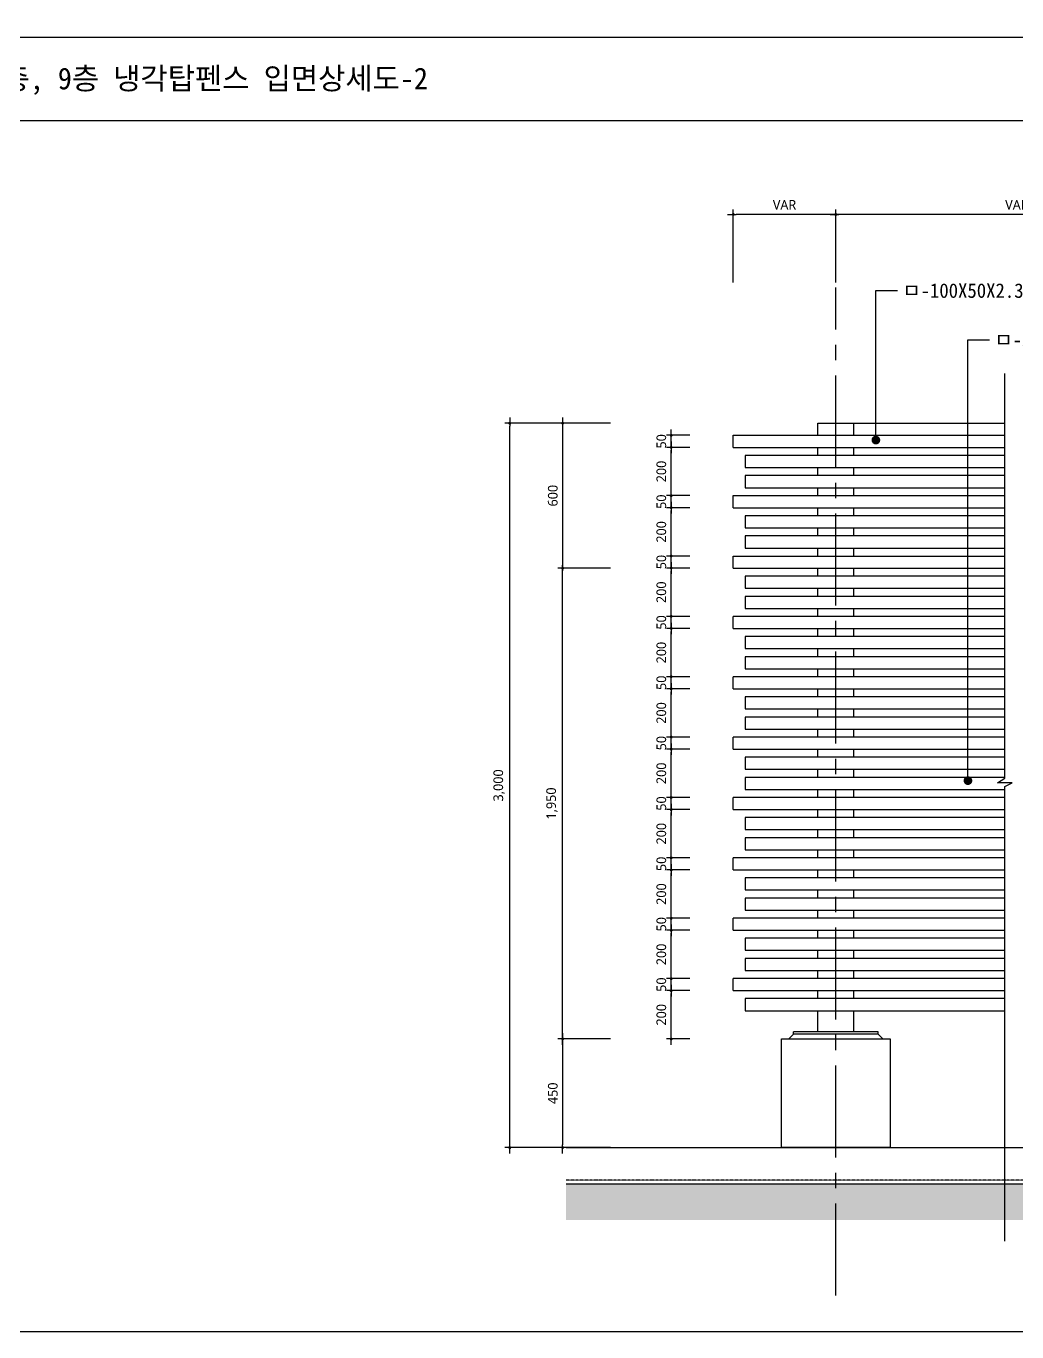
# Model space of a CAD drawing. Header units: inches. Extents: x 361167 to 440483, y 578 to 43803.
# Drawn here: x 425371 to 429475, y 578 to 5986 of the extents above; entities that cross this region are included whole.
import ezdxf
from ezdxf.enums import TextEntityAlignment as Align

# ---------------------------------------------------------------- set-up
doc = ezdxf.new("R2010")
doc.units = ezdxf.units.IN
doc.header["$MEASUREMENT"] = 0
doc.linetypes.add('CENTER2', pattern=[28.575, 19.05, -3.175, 3.175, -3.175])
doc.linetypes.add('HID', pattern=[2, 1.1, -0.9])
doc.layers.get('0').update_dxf_attribs({"linetype": 'CONTINUOUS'})
for name, color, linetype in [('A-CEN', 1, 'CENTER2'), ('A-CON-HATCH', 253, 'CONTINUOUS'), ('AA-MARK', 7, 'CONTINUOUS'), ('CON', 2, 'CONTINUOUS'), ('dim', 7, 'CONTINUOUS'), ('T', 3, 'CONTINUOUS'), ('TEXT', 7, 'CONTINUOUS'), ('루버', 4, 'CONTINUOUS'), ('방수', 5, 'HID'), ('휀스 상세도_100611$0$0-elev', 4, 'CONTINUOUS')]:
    doc.layers.add(name, color=color, linetype=linetype)
doc.layers.add('A-DIMS', color=7, linetype='CONTINUOUS', lineweight=25)
doc.styles.add('HY울릉도L', font='H2GTRE.TTF')
doc.styles.get("Standard").update_dxf_attribs({"font": ''})
doc.styles.add('맑은고딕', font='malgun.ttf')
doc.styles.get('Standard').set_extended_font_data('DotumChe')
doc.dimstyles.new('CDIM', dxfattribs={"dimtxt": 2, "dimasz": 0.6, "dimexe": 1, "dimexo": 1, "dimgap": 1, "dimtad": 1, "dimdec": 0, "dimrnd": 0.5, "dimzin": 0, "dimdsep": 32, "dimlunit": 6, "dimtxsty": 'HY울릉도L', "dimblk1": '_CIDOT', "dimblk2": '_CIDOT', "dimsah": 1, "dimcen": 4.5, "dimclrd": 2, "dimclre": 2, "dimclrt": 7, "dimadec": 0, "dimazin": 0, "dimtfac": 1, "dimtdec": 0, "dimtix": 1, "dimtmove": 2, "dimatfit": 1, "dimldrblk": '_CIDOT', "dimfxl": 1, "dimtolj": 1, "dimtzin": 0, "dimlwd": -1, "dimarcsym": 0})
doc.dimstyles.new('두성금속-6', dxfattribs={"dimscale": 6, "dimtxt": 3, "dimasz": 1.5, "dimexe": 0, "dimexo": 3, "dimgap": 0.9, "dimtad": 1, "dimdec": 0, "dimrnd": 0.25, "dimzin": 0, "dimdsep": 46, "dimlunit": 6, "dimtxsty": 'Standard', "dimblk": 'DOT', "dimcen": 3, "dimdle": 2, "dimclrt": 4, "dimadec": 0, "dimazin": 0, "dimtfac": 1, "dimtdec": 0, "dimtix": 1, "dimtmove": 2, "dimatfit": 0, "dimldrblk": 'DOT', "dimfxl": 1, "dimtolj": 1, "dimtzin": 0, "dimarcsym": 0})

# ---------------------------------------------------------------- blocks, each defined once
blk = doc.blocks.new('_CIDOT')
at = {"color": 0, "linetype": 'ByBlock'}
blk.add_line((2, 0), (-1, 0), dxfattribs=at)
at = {"color": 0, "linetype": 'ByBlock', "const_width": 0.5}
blk.add_lwpolyline([(-0.25, 0, 1), (0.25, 0, 1)], format="xyb", close=True, dxfattribs=at)
blk = doc.blocks.new('*D119')
at = {"layer": 'A-DIMS', "lineweight": -2, "transparency": 16777216}
for p, q in [((427792, 4341.2), (427354.4, 4341.2)), ((427792, 1341.2), (427354.4, 1341.2))]:
    blk.add_line(p, q, dxfattribs=at)
at = {"layer": 'A-DIMS', "transparency": 16777216}
blk.add_line((427374.4, 1353.2), (427374.4, 4329.2), dxfattribs=at)
at = {"layer": 'A-DIMS', "transparency": 16777216, "xscale": 12, "yscale": 12, "zscale": 12}
for p, rotation in [((427374.4, 4341.2), 90), ((427374.4, 1341.2), 270)]:
    blk.add_blockref('_CIDOT', p, dxfattribs=dict(at, rotation=rotation))
at = {"layer": 'A-DIMS', "color": 3, "transparency": 16777216, "insert": (427330.4, 2841.2), "char_height": 40, "attachment_point": 5, "rotation": 90, "style": '맑은고딕'}
blk.add_mtext('\\A1;3,000', dxfattribs=at)
blk = doc.blocks.new('*D120')
at = {"layer": 'A-DIMS', "lineweight": -2, "transparency": 16777216}
for p, q in [((427792, 1791.2), (427573.5, 1791.2)), ((427792, 1341.2), (427573.5, 1341.2))]:
    blk.add_line(p, q, dxfattribs=at)
at = {"layer": 'A-DIMS', "transparency": 16777216}
blk.add_line((427593.5, 1779.2), (427593.5, 1353.2), dxfattribs=at)
at = {"layer": 'A-DIMS', "transparency": 16777216, "xscale": 12, "yscale": 12, "zscale": 12}
for p, rotation in [((427593.5, 1791.2), 90), ((427593.5, 1341.2), 270)]:
    blk.add_blockref('_CIDOT', p, dxfattribs=dict(at, rotation=rotation))
at = {"layer": 'A-DIMS', "color": 3, "transparency": 16777216, "insert": (427552.9, 1566.2), "char_height": 40, "attachment_point": 5, "rotation": 90, "style": '맑은고딕'}
blk.add_mtext('\\A1;450', dxfattribs=at)
blk = doc.blocks.new('*D121')
at = {"layer": 'A-DIMS', "lineweight": -2, "transparency": 16777216}
for p, q in [((427792, 4341.2), (427573.5, 4341.2)), ((427792, 3741.2), (427573.5, 3741.2))]:
    blk.add_line(p, q, dxfattribs=at)
at = {"layer": 'A-DIMS', "transparency": 16777216}
blk.add_line((427593.5, 4329.2), (427593.5, 3753.2), dxfattribs=at)
at = {"layer": 'A-DIMS', "transparency": 16777216, "xscale": 12, "yscale": 12, "zscale": 12}
for p, rotation in [((427593.5, 4341.2), 90), ((427593.5, 3741.2), 270)]:
    blk.add_blockref('_CIDOT', p, dxfattribs=dict(at, rotation=rotation))
at = {"layer": 'A-DIMS', "color": 3, "transparency": 16777216, "insert": (427552.9, 4041.2), "char_height": 40, "attachment_point": 5, "rotation": 90, "style": '맑은고딕'}
blk.add_mtext('\\A1;600', dxfattribs=at)
blk = doc.blocks.new('*D122')
at = {"layer": 'A-DIMS', "lineweight": -2, "transparency": 16777216}
for p, q in [((427792, 3741.2), (427573.5, 3741.2)), ((427792, 1791.2), (427573.5, 1791.2))]:
    blk.add_line(p, q, dxfattribs=at)
at = {"layer": 'A-DIMS', "transparency": 16777216}
blk.add_line((427593.5, 1803.2), (427593.5, 3729.2), dxfattribs=at)
at = {"layer": 'A-DIMS', "transparency": 16777216, "xscale": 12, "yscale": 12, "zscale": 12}
for p, rotation in [((427593.5, 3741.2), 90), ((427593.5, 1791.2), 270)]:
    blk.add_blockref('_CIDOT', p, dxfattribs=dict(at, rotation=rotation))
at = {"layer": 'A-DIMS', "color": 3, "transparency": 16777216, "insert": (427549.4, 2766.2), "char_height": 40, "attachment_point": 5, "rotation": 90, "style": '맑은고딕'}
blk.add_mtext('\\A1;1,950', dxfattribs=at)
blk = doc.blocks.new('*D123')
at = {"layer": 'A-DIMS', "lineweight": -2, "transparency": 16777216}
for p, q in [((428120.2, 1991.2), (428023.1, 1991.2)), ((428120.2, 1791.2), (428023.1, 1791.2))]:
    blk.add_line(p, q, dxfattribs=at)
at = {"layer": 'A-DIMS', "transparency": 16777216}
blk.add_line((428043.1, 1803.2), (428043.1, 1979.2), dxfattribs=at)
at = {"layer": 'A-DIMS', "transparency": 16777216, "xscale": 12, "yscale": 12, "zscale": 12}
for p, rotation in [((428043.1, 1991.2), 90), ((428043.1, 1791.2), 270)]:
    blk.add_blockref('_CIDOT', p, dxfattribs=dict(at, rotation=rotation))
at = {"layer": 'A-DIMS', "color": 3, "transparency": 16777216, "insert": (428002.4, 1891.2), "char_height": 40, "attachment_point": 5, "rotation": 90, "style": '맑은고딕'}
blk.add_mtext('\\A1;200', dxfattribs=at)
blk = doc.blocks.new('*D124')
at = {"layer": 'A-DIMS', "transparency": 16777216}
for p, q in [((428043.1, 2053.2), (428043.1, 2065.2)), ((428043.1, 1991.2), (428043.1, 2041.2)), ((428043.1, 1979.2), (428043.1, 1967.2))]:
    blk.add_line(p, q, dxfattribs=at)
at = {"layer": 'A-DIMS', "lineweight": -2, "transparency": 16777216}
for p, q in [((428120.2, 2041.2), (428023.1, 2041.2)), ((428120.2, 1991.2), (428023.1, 1991.2))]:
    blk.add_line(p, q, dxfattribs=at)
at = {"layer": 'A-DIMS', "transparency": 16777216, "xscale": 12, "yscale": 12, "zscale": 12}
for p, rotation in [((428043.1, 2041.2), 270), ((428043.1, 1991.2), 90)]:
    blk.add_blockref('_CIDOT', p, dxfattribs=dict(at, rotation=rotation))
at = {"layer": 'A-DIMS', "color": 3, "transparency": 16777216, "insert": (428002.4, 2016.2), "char_height": 40, "attachment_point": 5, "rotation": 90, "style": '맑은고딕'}
blk.add_mtext('\\A1;50', dxfattribs=at)
blk = doc.blocks.new('*D125')
at = {"layer": 'A-DIMS', "lineweight": -2, "transparency": 16777216}
for p, q in [((428120.2, 2241.2), (428023.1, 2241.2)), ((428120.2, 2041.2), (428023.1, 2041.2))]:
    blk.add_line(p, q, dxfattribs=at)
at = {"layer": 'A-DIMS', "transparency": 16777216}
blk.add_line((428043.1, 2053.2), (428043.1, 2229.2), dxfattribs=at)
at = {"layer": 'A-DIMS', "transparency": 16777216, "xscale": 12, "yscale": 12, "zscale": 12}
for p, rotation in [((428043.1, 2241.2), 90), ((428043.1, 2041.2), 270)]:
    blk.add_blockref('_CIDOT', p, dxfattribs=dict(at, rotation=rotation))
at = {"layer": 'A-DIMS', "color": 3, "transparency": 16777216, "insert": (428002.4, 2141.2), "char_height": 40, "attachment_point": 5, "rotation": 90, "style": '맑은고딕'}
blk.add_mtext('\\A1;200', dxfattribs=at)
blk = doc.blocks.new('*D126')
at = {"layer": 'A-DIMS', "lineweight": -2, "transparency": 16777216}
for p, q in [((428120.2, 2291.2), (428023.1, 2291.2)), ((428120.2, 2241.2), (428023.1, 2241.2))]:
    blk.add_line(p, q, dxfattribs=at)
at = {"layer": 'A-DIMS', "transparency": 16777216}
for p, q in [((428043.1, 2303.2), (428043.1, 2315.2)), ((428043.1, 2241.2), (428043.1, 2291.2)), ((428043.1, 2229.2), (428043.1, 2217.2))]:
    blk.add_line(p, q, dxfattribs=at)
at = {"layer": 'A-DIMS', "transparency": 16777216, "xscale": 12, "yscale": 12, "zscale": 12}
for p, rotation in [((428043.1, 2291.2), 270), ((428043.1, 2241.2), 90)]:
    blk.add_blockref('_CIDOT', p, dxfattribs=dict(at, rotation=rotation))
at = {"layer": 'A-DIMS', "color": 3, "transparency": 16777216, "insert": (428002.4, 2266.2), "char_height": 40, "attachment_point": 5, "rotation": 90, "style": '맑은고딕'}
blk.add_mtext('\\A1;50', dxfattribs=at)
blk = doc.blocks.new('*D127')
at = {"layer": 'A-DIMS', "lineweight": -2, "transparency": 16777216}
for p, q in [((428120.2, 2491.2), (428023.1, 2491.2)), ((428120.2, 2291.2), (428023.1, 2291.2))]:
    blk.add_line(p, q, dxfattribs=at)
at = {"layer": 'A-DIMS', "transparency": 16777216}
blk.add_line((428043.1, 2303.2), (428043.1, 2479.2), dxfattribs=at)
at = {"layer": 'A-DIMS', "transparency": 16777216, "xscale": 12, "yscale": 12, "zscale": 12}
for p, rotation in [((428043.1, 2491.2), 90), ((428043.1, 2291.2), 270)]:
    blk.add_blockref('_CIDOT', p, dxfattribs=dict(at, rotation=rotation))
at = {"layer": 'A-DIMS', "color": 3, "transparency": 16777216, "insert": (428002.4, 2391.2), "char_height": 40, "attachment_point": 5, "rotation": 90, "style": '맑은고딕'}
blk.add_mtext('\\A1;200', dxfattribs=at)
blk = doc.blocks.new('*D128')
at = {"layer": 'A-DIMS', "transparency": 16777216}
for p, q in [((428043.1, 2553.2), (428043.1, 2565.2)), ((428043.1, 2491.2), (428043.1, 2541.2)), ((428043.1, 2479.2), (428043.1, 2467.2))]:
    blk.add_line(p, q, dxfattribs=at)
at = {"layer": 'A-DIMS', "lineweight": -2, "transparency": 16777216}
for p, q in [((428120.2, 2541.2), (428023.1, 2541.2)), ((428120.2, 2491.2), (428023.1, 2491.2))]:
    blk.add_line(p, q, dxfattribs=at)
at = {"layer": 'A-DIMS', "transparency": 16777216, "xscale": 12, "yscale": 12, "zscale": 12}
for p, rotation in [((428043.1, 2541.2), 270), ((428043.1, 2491.2), 90)]:
    blk.add_blockref('_CIDOT', p, dxfattribs=dict(at, rotation=rotation))
at = {"layer": 'A-DIMS', "color": 3, "transparency": 16777216, "insert": (428002.4, 2516.2), "char_height": 40, "attachment_point": 5, "rotation": 90, "style": '맑은고딕'}
blk.add_mtext('\\A1;50', dxfattribs=at)
blk = doc.blocks.new('*D129')
at = {"layer": 'A-DIMS', "lineweight": -2, "transparency": 16777216}
for p, q in [((428120.2, 2741.2), (428023.1, 2741.2)), ((428120.2, 2541.2), (428023.1, 2541.2))]:
    blk.add_line(p, q, dxfattribs=at)
at = {"layer": 'A-DIMS', "transparency": 16777216}
blk.add_line((428043.1, 2553.2), (428043.1, 2729.2), dxfattribs=at)
at = {"layer": 'A-DIMS', "transparency": 16777216, "xscale": 12, "yscale": 12, "zscale": 12}
for p, rotation in [((428043.1, 2741.2), 90), ((428043.1, 2541.2), 270)]:
    blk.add_blockref('_CIDOT', p, dxfattribs=dict(at, rotation=rotation))
at = {"layer": 'A-DIMS', "color": 3, "transparency": 16777216, "insert": (428002.4, 2641.2), "char_height": 40, "attachment_point": 5, "rotation": 90, "style": '맑은고딕'}
blk.add_mtext('\\A1;200', dxfattribs=at)
blk = doc.blocks.new('*D130')
at = {"layer": 'A-DIMS', "transparency": 16777216}
for p, q in [((428043.1, 2803.2), (428043.1, 2815.2)), ((428043.1, 2741.2), (428043.1, 2791.2)), ((428043.1, 2729.2), (428043.1, 2717.2))]:
    blk.add_line(p, q, dxfattribs=at)
at = {"layer": 'A-DIMS', "lineweight": -2, "transparency": 16777216}
for p, q in [((428120.2, 2791.2), (428023.1, 2791.2)), ((428120.2, 2741.2), (428023.1, 2741.2))]:
    blk.add_line(p, q, dxfattribs=at)
at = {"layer": 'A-DIMS', "transparency": 16777216, "xscale": 12, "yscale": 12, "zscale": 12}
for p, rotation in [((428043.1, 2791.2), 270), ((428043.1, 2741.2), 90)]:
    blk.add_blockref('_CIDOT', p, dxfattribs=dict(at, rotation=rotation))
at = {"layer": 'A-DIMS', "color": 3, "transparency": 16777216, "insert": (428002.4, 2766.2), "char_height": 40, "attachment_point": 5, "rotation": 90, "style": '맑은고딕'}
blk.add_mtext('\\A1;50', dxfattribs=at)
blk = doc.blocks.new('*D131')
at = {"layer": 'A-DIMS', "lineweight": -2, "transparency": 16777216}
for p, q in [((428120.2, 2991.2), (428023.1, 2991.2)), ((428120.2, 2791.2), (428023.1, 2791.2))]:
    blk.add_line(p, q, dxfattribs=at)
at = {"layer": 'A-DIMS', "transparency": 16777216}
blk.add_line((428043.1, 2803.2), (428043.1, 2979.2), dxfattribs=at)
at = {"layer": 'A-DIMS', "transparency": 16777216, "xscale": 12, "yscale": 12, "zscale": 12}
for p, rotation in [((428043.1, 2991.2), 90), ((428043.1, 2791.2), 270)]:
    blk.add_blockref('_CIDOT', p, dxfattribs=dict(at, rotation=rotation))
at = {"layer": 'A-DIMS', "color": 3, "transparency": 16777216, "insert": (428002.4, 2891.2), "char_height": 40, "attachment_point": 5, "rotation": 90, "style": '맑은고딕'}
blk.add_mtext('\\A1;200', dxfattribs=at)
blk = doc.blocks.new('*D132')
at = {"layer": 'A-DIMS', "lineweight": -2, "transparency": 16777216}
for p, q in [((428120.2, 3041.2), (428023.1, 3041.2)), ((428120.2, 2991.2), (428023.1, 2991.2))]:
    blk.add_line(p, q, dxfattribs=at)
at = {"layer": 'A-DIMS', "transparency": 16777216}
for p, q in [((428043.1, 3053.2), (428043.1, 3065.2)), ((428043.1, 2991.2), (428043.1, 3041.2)), ((428043.1, 2979.2), (428043.1, 2967.2))]:
    blk.add_line(p, q, dxfattribs=at)
at = {"layer": 'A-DIMS', "transparency": 16777216, "xscale": 12, "yscale": 12, "zscale": 12}
for p, rotation in [((428043.1, 3041.2), 270), ((428043.1, 2991.2), 90)]:
    blk.add_blockref('_CIDOT', p, dxfattribs=dict(at, rotation=rotation))
at = {"layer": 'A-DIMS', "color": 3, "transparency": 16777216, "insert": (428002.4, 3016.2), "char_height": 40, "attachment_point": 5, "rotation": 90, "style": '맑은고딕'}
blk.add_mtext('\\A1;50', dxfattribs=at)
blk = doc.blocks.new('*D133')
at = {"layer": 'A-DIMS', "lineweight": -2, "transparency": 16777216}
for p, q in [((428120.2, 3241.2), (428023.1, 3241.2)), ((428120.2, 3041.2), (428023.1, 3041.2))]:
    blk.add_line(p, q, dxfattribs=at)
at = {"layer": 'A-DIMS', "transparency": 16777216}
blk.add_line((428043.1, 3053.2), (428043.1, 3229.2), dxfattribs=at)
at = {"layer": 'A-DIMS', "transparency": 16777216, "xscale": 12, "yscale": 12, "zscale": 12}
for p, rotation in [((428043.1, 3241.2), 90), ((428043.1, 3041.2), 270)]:
    blk.add_blockref('_CIDOT', p, dxfattribs=dict(at, rotation=rotation))
at = {"layer": 'A-DIMS', "color": 3, "transparency": 16777216, "insert": (428002.4, 3141.2), "char_height": 40, "attachment_point": 5, "rotation": 90, "style": '맑은고딕'}
blk.add_mtext('\\A1;200', dxfattribs=at)
blk = doc.blocks.new('*D134')
at = {"layer": 'A-DIMS', "transparency": 16777216}
for p, q in [((428043.1, 3303.2), (428043.1, 3315.2)), ((428043.1, 3241.2), (428043.1, 3291.2)), ((428043.1, 3229.2), (428043.1, 3217.2))]:
    blk.add_line(p, q, dxfattribs=at)
at = {"layer": 'A-DIMS', "lineweight": -2, "transparency": 16777216}
for p, q in [((428120.2, 3291.2), (428023.1, 3291.2)), ((428120.2, 3241.2), (428023.1, 3241.2))]:
    blk.add_line(p, q, dxfattribs=at)
at = {"layer": 'A-DIMS', "transparency": 16777216, "xscale": 12, "yscale": 12, "zscale": 12}
for p, rotation in [((428043.1, 3291.2), 270), ((428043.1, 3241.2), 90)]:
    blk.add_blockref('_CIDOT', p, dxfattribs=dict(at, rotation=rotation))
at = {"layer": 'A-DIMS', "color": 3, "transparency": 16777216, "insert": (428002.4, 3266.2), "char_height": 40, "attachment_point": 5, "rotation": 90, "style": '맑은고딕'}
blk.add_mtext('\\A1;50', dxfattribs=at)
blk = doc.blocks.new('*D135')
at = {"layer": 'A-DIMS', "lineweight": -2, "transparency": 16777216}
for p, q in [((428120.2, 3491.2), (428023.1, 3491.2)), ((428120.2, 3291.2), (428023.1, 3291.2))]:
    blk.add_line(p, q, dxfattribs=at)
at = {"layer": 'A-DIMS', "transparency": 16777216}
blk.add_line((428043.1, 3303.2), (428043.1, 3479.2), dxfattribs=at)
at = {"layer": 'A-DIMS', "transparency": 16777216, "xscale": 12, "yscale": 12, "zscale": 12}
for p, rotation in [((428043.1, 3491.2), 90), ((428043.1, 3291.2), 270)]:
    blk.add_blockref('_CIDOT', p, dxfattribs=dict(at, rotation=rotation))
at = {"layer": 'A-DIMS', "color": 3, "transparency": 16777216, "insert": (428002.4, 3391.2), "char_height": 40, "attachment_point": 5, "rotation": 90, "style": '맑은고딕'}
blk.add_mtext('\\A1;200', dxfattribs=at)
blk = doc.blocks.new('*D136')
at = {"layer": 'A-DIMS', "lineweight": -2, "transparency": 16777216}
for p, q in [((428120.2, 3541.2), (428023.1, 3541.2)), ((428120.2, 3491.2), (428023.1, 3491.2))]:
    blk.add_line(p, q, dxfattribs=at)
at = {"layer": 'A-DIMS', "transparency": 16777216}
for p, q in [((428043.1, 3553.2), (428043.1, 3565.2)), ((428043.1, 3491.2), (428043.1, 3541.2)), ((428043.1, 3479.2), (428043.1, 3467.2))]:
    blk.add_line(p, q, dxfattribs=at)
at = {"layer": 'A-DIMS', "transparency": 16777216, "xscale": 12, "yscale": 12, "zscale": 12}
for p, rotation in [((428043.1, 3541.2), 270), ((428043.1, 3491.2), 90)]:
    blk.add_blockref('_CIDOT', p, dxfattribs=dict(at, rotation=rotation))
at = {"layer": 'A-DIMS', "color": 3, "transparency": 16777216, "insert": (428002.4, 3516.2), "char_height": 40, "attachment_point": 5, "rotation": 90, "style": '맑은고딕'}
blk.add_mtext('\\A1;50', dxfattribs=at)
blk = doc.blocks.new('*D137')
at = {"layer": 'A-DIMS', "lineweight": -2, "transparency": 16777216}
for p, q in [((428120.2, 3741.2), (428023.1, 3741.2)), ((428120.2, 3541.2), (428023.1, 3541.2))]:
    blk.add_line(p, q, dxfattribs=at)
at = {"layer": 'A-DIMS', "transparency": 16777216}
blk.add_line((428043.1, 3553.2), (428043.1, 3729.2), dxfattribs=at)
at = {"layer": 'A-DIMS', "transparency": 16777216, "xscale": 12, "yscale": 12, "zscale": 12}
for p, rotation in [((428043.1, 3741.2), 90), ((428043.1, 3541.2), 270)]:
    blk.add_blockref('_CIDOT', p, dxfattribs=dict(at, rotation=rotation))
at = {"layer": 'A-DIMS', "color": 3, "transparency": 16777216, "insert": (428002.4, 3641.2), "char_height": 40, "attachment_point": 5, "rotation": 90, "style": '맑은고딕'}
blk.add_mtext('\\A1;200', dxfattribs=at)
blk = doc.blocks.new('*D138')
at = {"layer": 'A-DIMS', "lineweight": -2, "transparency": 16777216}
for p, q in [((428120.2, 3791.2), (428023.1, 3791.2)), ((428120.2, 3741.2), (428023.1, 3741.2))]:
    blk.add_line(p, q, dxfattribs=at)
at = {"layer": 'A-DIMS', "transparency": 16777216}
for p, q in [((428043.1, 3803.2), (428043.1, 3815.2)), ((428043.1, 3741.2), (428043.1, 3791.2)), ((428043.1, 3729.2), (428043.1, 3717.2))]:
    blk.add_line(p, q, dxfattribs=at)
at = {"layer": 'A-DIMS', "transparency": 16777216, "xscale": 12, "yscale": 12, "zscale": 12}
for p, rotation in [((428043.1, 3791.2), 270), ((428043.1, 3741.2), 90)]:
    blk.add_blockref('_CIDOT', p, dxfattribs=dict(at, rotation=rotation))
at = {"layer": 'A-DIMS', "color": 3, "transparency": 16777216, "insert": (428002.4, 3766.2), "char_height": 40, "attachment_point": 5, "rotation": 90, "style": '맑은고딕'}
blk.add_mtext('\\A1;50', dxfattribs=at)
blk = doc.blocks.new('*D139')
at = {"layer": 'A-DIMS', "lineweight": -2, "transparency": 16777216}
for p, q in [((428120.2, 3991.2), (428023.1, 3991.2)), ((428120.2, 3791.2), (428023.1, 3791.2))]:
    blk.add_line(p, q, dxfattribs=at)
at = {"layer": 'A-DIMS', "transparency": 16777216}
blk.add_line((428043.1, 3803.2), (428043.1, 3979.2), dxfattribs=at)
at = {"layer": 'A-DIMS', "transparency": 16777216, "xscale": 12, "yscale": 12, "zscale": 12}
for p, rotation in [((428043.1, 3991.2), 90), ((428043.1, 3791.2), 270)]:
    blk.add_blockref('_CIDOT', p, dxfattribs=dict(at, rotation=rotation))
at = {"layer": 'A-DIMS', "color": 3, "transparency": 16777216, "insert": (428002.4, 3891.2), "char_height": 40, "attachment_point": 5, "rotation": 90, "style": '맑은고딕'}
blk.add_mtext('\\A1;200', dxfattribs=at)
blk = doc.blocks.new('*D140')
at = {"layer": 'A-DIMS', "transparency": 16777216}
for p, q in [((428043.1, 4053.2), (428043.1, 4065.2)), ((428043.1, 3991.2), (428043.1, 4041.2)), ((428043.1, 3979.2), (428043.1, 3967.2))]:
    blk.add_line(p, q, dxfattribs=at)
at = {"layer": 'A-DIMS', "lineweight": -2, "transparency": 16777216}
for p, q in [((428120.2, 4041.2), (428023.1, 4041.2)), ((428120.2, 3991.2), (428023.1, 3991.2))]:
    blk.add_line(p, q, dxfattribs=at)
at = {"layer": 'A-DIMS', "transparency": 16777216, "xscale": 12, "yscale": 12, "zscale": 12}
for p, rotation in [((428043.1, 4041.2), 270), ((428043.1, 3991.2), 90)]:
    blk.add_blockref('_CIDOT', p, dxfattribs=dict(at, rotation=rotation))
at = {"layer": 'A-DIMS', "color": 3, "transparency": 16777216, "insert": (428002.4, 4016.2), "char_height": 40, "attachment_point": 5, "rotation": 90, "style": '맑은고딕'}
blk.add_mtext('\\A1;50', dxfattribs=at)
blk = doc.blocks.new('*D141')
at = {"layer": 'A-DIMS', "lineweight": -2, "transparency": 16777216}
for p, q in [((428120.2, 4241.2), (428023.1, 4241.2)), ((428120.2, 4041.2), (428023.1, 4041.2))]:
    blk.add_line(p, q, dxfattribs=at)
at = {"layer": 'A-DIMS', "transparency": 16777216}
blk.add_line((428043.1, 4053.2), (428043.1, 4229.2), dxfattribs=at)
at = {"layer": 'A-DIMS', "transparency": 16777216, "xscale": 12, "yscale": 12, "zscale": 12}
for p, rotation in [((428043.1, 4241.2), 90), ((428043.1, 4041.2), 270)]:
    blk.add_blockref('_CIDOT', p, dxfattribs=dict(at, rotation=rotation))
at = {"layer": 'A-DIMS', "color": 3, "transparency": 16777216, "insert": (428002.4, 4141.2), "char_height": 40, "attachment_point": 5, "rotation": 90, "style": '맑은고딕'}
blk.add_mtext('\\A1;200', dxfattribs=at)
blk = doc.blocks.new('*D142')
at = {"layer": 'A-DIMS', "lineweight": -2, "transparency": 16777216}
for p, q in [((428120.2, 4291.2), (428023.1, 4291.2)), ((428120.2, 4241.2), (428023.1, 4241.2))]:
    blk.add_line(p, q, dxfattribs=at)
at = {"layer": 'A-DIMS', "transparency": 16777216}
for p, q in [((428043.1, 4303.2), (428043.1, 4315.2)), ((428043.1, 4241.2), (428043.1, 4291.2)), ((428043.1, 4229.2), (428043.1, 4217.2))]:
    blk.add_line(p, q, dxfattribs=at)
at = {"layer": 'A-DIMS', "transparency": 16777216, "xscale": 12, "yscale": 12, "zscale": 12}
for p, rotation in [((428043.1, 4291.2), 270), ((428043.1, 4241.2), 90)]:
    blk.add_blockref('_CIDOT', p, dxfattribs=dict(at, rotation=rotation))
at = {"layer": 'A-DIMS', "color": 3, "transparency": 16777216, "insert": (428002.4, 4266.2), "char_height": 40, "attachment_point": 5, "rotation": 90, "style": '맑은고딕'}
blk.add_mtext('\\A1;50', dxfattribs=at)
blk = doc.blocks.new('*D143')
at = {"layer": 'A-DIMS', "lineweight": -2, "transparency": 16777216}
for p, q in [((428725.2, 4923.4, 0), (428725.2, 5225.7, 0)), ((430225.2, 4923.4, 0), (430225.2, 5225.7, 0))]:
    blk.add_line(p, q, dxfattribs=at)
at = {"layer": 'A-DIMS', "transparency": 16777216}
blk.add_line((430213.2, 5205.7, 0), (428737.2, 5205.7, 0), dxfattribs=at)
at = {"layer": 'A-DIMS', "transparency": 16777216, "xscale": 12, "yscale": 12, "zscale": 12, "rotation": 180}
blk.add_blockref('_CIDOT', (428725.2, 5205.7, 0), dxfattribs=at)
at = {"layer": 'A-DIMS', "transparency": 16777216, "xscale": 12, "yscale": 12, "zscale": 12}
blk.add_blockref('_CIDOT', (430225.2, 5205.7, 0), dxfattribs=at)
at = {"layer": 'A-DIMS', "color": 3, "transparency": 16777216, "insert": (429475.2, 5245.7, 0), "char_height": 40, "attachment_point": 5, "style": '맑은고딕'}
blk.add_mtext('\\A1;VAR', dxfattribs=at)
blk = doc.blocks.new('*D144')
at = {"layer": 'A-DIMS', "lineweight": -2, "transparency": 16777216}
for p, q in [((428300.2, 4923.4, 0), (428300.2, 5225.7, 0)), ((428725.2, 4923.4, 0), (428725.2, 5225.7, 0))]:
    blk.add_line(p, q, dxfattribs=at)
at = {"layer": 'A-DIMS', "transparency": 16777216}
blk.add_line((428713.2, 5205.7, 0), (428312.2, 5205.7, 0), dxfattribs=at)
at = {"layer": 'A-DIMS', "transparency": 16777216, "xscale": 12, "yscale": 12, "zscale": 12, "rotation": 180}
blk.add_blockref('_CIDOT', (428300.2, 5205.7, 0), dxfattribs=at)
at = {"layer": 'A-DIMS', "transparency": 16777216, "xscale": 12, "yscale": 12, "zscale": 12}
blk.add_blockref('_CIDOT', (428725.2, 5205.7, 0), dxfattribs=at)
at = {"layer": 'A-DIMS', "color": 3, "transparency": 16777216, "insert": (428512.7, 5245.7, 0), "char_height": 40, "attachment_point": 5, "style": '맑은고딕'}
blk.add_mtext('\\A1;VAR', dxfattribs=at)
blk = doc.blocks.new('_Dot')
at = {"color": 0, "linetype": 'ByBlock', "lineweight": -2}
blk.add_line((-0.5, 0), (-1, 0), dxfattribs=at)
at = {"color": 0, "linetype": 'ByBlock', "lineweight": -2, "const_width": 0.5}
blk.add_lwpolyline([(-0.25, 0, 1), (0.25, 0, 1)], format="xyb", close=True, dxfattribs=at)

msp = doc.modelspace()

# ---------------------------------------------------------------- hatches: boundary and pattern name
at = {"layer": 'A-CON-HATCH'}
h = msp.add_hatch(color=253, dxfattribs=at)
h.dxf.hatch_style = 1
h.paths.add_polyline_path([(432842.6, 1041.2), (432842.6, 1191.2), (427607.7, 1191.2), (427607.7, 1041.2)])

# ---------------------------------------------------------------- linework, layer by layer
at = {"color": 7}
for p, q in [((424582.9, 5940), (435270.4, 5940)), ((424582.9, 5595.6), (435270.4, 5595.6))]:
    msp.add_line(p, q, dxfattribs=at)
msp.add_line((427607.7, 1341.2, 0), (430225.2, 1341.2, 0))
msp.add_lwpolyline([(438957.9, 578), (424582.9, 578), (424582.9, 11302), (438957.9, 11302)], close=True, dxfattribs=at)
at = {"elevation": 0}
msp.add_lwpolyline([(428500.2, 1791.2), (428950.2, 1791.2), (428950.2, 1341.2), (428500.2, 1341.2)], close=True, dxfattribs=at)
at = {"layer": 'A-CEN', "ltscale": 20}
msp.add_line((428725.2, 729.2), (428725.2, 4903.4), dxfattribs=at)
at = {"layer": 'AA-MARK', "elevation": 0}
msp.add_lwpolyline([(429425.2, 953.7), (429425.2, 2836.7), (429455.2, 2851.7), (429395.2, 2851.7), (429425.2, 2871.2), (429425.2, 4547.1)], dxfattribs=at)
at = {"layer": 'CON'}
msp.add_line((427607.7, 1191.2, 0), (430225.2, 1191.2, 0), dxfattribs=at)
at = {"layer": '루버'}
for p, q in [((428650.2, 4291.2, 0), (428650.2, 4341.2, 0)), ((428650.2, 4341.2, 0), (429425.2, 4341.2, 0)), ((428800.2, 4291.2, 0), (428800.2, 4341.2, 0)), ((428650.2, 4208.2, 0), (428650.2, 4241.2, 0)), ((428800.2, 4208.2, 0), (428800.2, 4241.2, 0)), ((428650.2, 4124.2, 0), (428650.2, 4158.2, 0)), ((428800.2, 4124.2, 0), (428800.2, 4158.2, 0)), ((428650.2, 4041.2, 0), (428650.2, 4074.2, 0)), ((428800.2, 4041.2, 0), (428800.2, 4074.2, 0)), ((428650.2, 3958.2, 0), (428650.2, 3991.2, 0)), ((428800.2, 3958.2, 0), (428800.2, 3991.2, 0)), ((428650.2, 3874.2, 0), (428650.2, 3908.2, 0)), ((428800.2, 3874.2, 0), (428800.2, 3908.2, 0)), ((428650.2, 3791.2, 0), (428650.2, 3824.2, 0)), ((428800.2, 3791.2, 0), (428800.2, 3824.2, 0)), ((428650.2, 3708.2, 0), (428650.2, 3741.2, 0)), ((428800.2, 3708.2, 0), (428800.2, 3741.2, 0)), ((428650.2, 3624.2, 0), (428650.2, 3658.2, 0)), ((428800.2, 3624.2, 0), (428800.2, 3658.2, 0)), ((428650.2, 3541.2, 0), (428650.2, 3574.2, 0)), ((428800.2, 3541.2, 0), (428800.2, 3574.2, 0)), ((428650.2, 3458.2, 0), (428650.2, 3491.2, 0)), ((428800.2, 3458.2, 0), (428800.2, 3491.2, 0)), ((428650.2, 3374.2, 0), (428650.2, 3408.2, 0)), ((428800.2, 3374.2, 0), (428800.2, 3408.2, 0)), ((428650.2, 3291.2, 0), (428650.2, 3324.2, 0)), ((428800.2, 3291.2, 0), (428800.2, 3324.2, 0)), ((428650.2, 3208.2, 0), (428650.2, 3241.2, 0)), ((428800.2, 3208.2, 0), (428800.2, 3241.2, 0)), ((428650.2, 3124.2, 0), (428650.2, 3158.2, 0)), ((428800.2, 3124.2, 0), (428800.2, 3158.2, 0)), ((428650.2, 3041.2, 0), (428650.2, 3074.2, 0)), ((428800.2, 3041.2, 0), (428800.2, 3074.2, 0)), ((428650.2, 2958.2, 0), (428650.2, 2991.2, 0)), ((428800.2, 2958.2, 0), (428800.2, 2991.2, 0)), ((428650.2, 2874.2, 0), (428650.2, 2908.2, 0)), ((428800.2, 2874.2, 0), (428800.2, 2908.2, 0)), ((428650.2, 2791.2, 0), (428650.2, 2824.2, 0)), ((428800.2, 2791.2), (428800.2, 2824.2)), ((428650.2, 2708.2, 0), (428650.2, 2741.2, 0)), ((428800.2, 2708.2), (428800.2, 2741.2)), ((428650.2, 2624.2, 0), (428650.2, 2658.2, 0)), ((428800.2, 2624.2), (428800.2, 2658.2)), ((428650.2, 2541.2, 0), (428650.2, 2574.2, 0)), ((428800.2, 2541.2), (428800.2, 2574.2)), ((428650.2, 2458.2, 0), (428650.2, 2491.2, 0)), ((428800.2, 2458.2), (428800.2, 2491.2)), ((428650.2, 2374.2, 0), (428650.2, 2408.2, 0)), ((428800.2, 2374.2), (428800.2, 2408.2)), ((428650.2, 2291.2, 0), (428650.2, 2324.2, 0)), ((428800.2, 2291.2), (428800.2, 2324.2)), ((428650.2, 2208.2, 0), (428650.2, 2241.2, 0)), ((428800.2, 2208.2), (428800.2, 2241.2)), ((428650.2, 2124.2, 0), (428650.2, 2158.2, 0)), ((428800.2, 2124.2), (428800.2, 2158.2)), ((428650.2, 2041.2, 0), (428650.2, 2074.2, 0)), ((428800.2, 2041.2), (428800.2, 2074.2)), ((428650.2, 1958.2, 0), (428650.2, 1991.2, 0)), ((428800.2, 1958.2), (428800.2, 1991.2)), ((428650.2, 1821.2, 0), (428650.2, 1908.2, 0)), ((428800.2, 1821.2), (428800.2, 1908.2))]:
    msp.add_line(p, q, dxfattribs=at)
at = {"layer": '루버', "color": 5, "elevation": 0}
for points in [[(428300.2, 4241.2), (428300.2, 4291.2), (429425.2, 4291.2)], [(428300.2, 4241.2), (429425.2, 4241.2)], [(428300.2, 4041.2), (429425.2, 4041.2)], [(428300.2, 3991.2), (428300.2, 4041.2)], [(428300.2, 3991.2), (429425.2, 3991.2)], [(428300.5, 3791.2), (429425.2, 3791.2)], [(428300.5, 3741.2), (428300.5, 3791.2)], [(428300.5, 3741.2), (429425.2, 3741.2)], [(429425.2, 3541.2), (428300.5, 3541.2)], [(428300.5, 3491.2), (428300.5, 3541.2)], [(428300.5, 3491.2), (429425.2, 3491.2)], [(429425.2, 3291.2), (428300.5, 3291.2)], [(428300.5, 3241.2), (428300.5, 3291.2)], [(428300.5, 3241.2), (429425.2, 3241.2)], [(429425.2, 3041.2), (428300.5, 3041.2)], [(428300.5, 2991.2), (428300.5, 3041.2)], [(428300.5, 2991.2), (429425.2, 2991.2)], [(429425.2, 2791.2), (428300.5, 2791.2)], [(428300.5, 2741.2), (428300.5, 2791.2)], [(428300.5, 2741.2), (429425.2, 2741.2)], [(429425.2, 2541.2), (428300.5, 2541.2)], [(428300.5, 2491.2), (428300.5, 2541.2)], [(428300.5, 2491.2), (429425.2, 2491.2)], [(429425.2, 2291.2), (428300.2, 2291.2)], [(428300.2, 2241.2), (428300.2, 2291.2)], [(428300.2, 2241.2), (429425.2, 2241.2)], [(429425.2, 2041.2), (428300.2, 2041.2)], [(428300.2, 1991.2), (428300.2, 2041.2)], [(428300.2, 1991.2), (429425.2, 1991.2)]]:
    msp.add_lwpolyline(points, dxfattribs=at)
at = {"layer": '루버', "color": 8, "elevation": 0}
for points in [[(429425.2, 4208.2), (428350.2, 4208.2), (428350.2, 4158.2), (429425.2, 4158.2)], [(429425.2, 4124.2), (428350.2, 4124.2), (428350.2, 4074.2), (429425.2, 4074.2)], [(429425.2, 3958.2), (428350.2, 3958.2), (428350.2, 3908.2), (429425.2, 3908.2)], [(429425.2, 3874.2), (428350.2, 3874.2), (428350.2, 3824.2), (429425.2, 3824.2)], [(429425.2, 3708.2), (428350.2, 3708.2), (428350.2, 3658.2), (429425.2, 3658.2)], [(429425.2, 3624.2), (428350.2, 3624.2), (428350.2, 3574.2), (429425.2, 3574.2)], [(429425.2, 3458.2), (428350.2, 3458.2), (428350.2, 3408.2), (429425.2, 3408.2)], [(429425.2, 3374.2), (428350.2, 3374.2), (428350.2, 3324.2), (429425.2, 3324.2)], [(429425.2, 3208.2), (428350.2, 3208.2), (428350.2, 3158.2), (429425.2, 3158.2)], [(429425.2, 3124.2), (428350.2, 3124.2), (428350.2, 3074.2), (429425.2, 3074.2)], [(429425.2, 2958.2), (428350.2, 2958.2), (428350.2, 2908.2), (429425.2, 2908.2)], [(429425.2, 2874.2), (428350.2, 2874.2), (428350.2, 2824.2), (429425.2, 2824.2)], [(429425.2, 2708.2), (428350.2, 2708.2), (428350.2, 2658.2), (429425.2, 2658.2)], [(429425.2, 2624.2), (428350.2, 2624.2), (428350.2, 2574.2), (429425.2, 2574.2)], [(429425.2, 2458.2), (428350.2, 2458.2), (428350.2, 2408.2), (429425.2, 2408.2)], [(429425.2, 2374.2), (428350.2, 2374.2), (428350.2, 2324.2), (429425.2, 2324.2)], [(429425.2, 2208.2), (428350.2, 2208.2), (428350.2, 2158.2), (429425.2, 2158.2)], [(429425.2, 2124.2), (428350.2, 2124.2), (428350.2, 2074.2), (429425.2, 2074.2)], [(429425.2, 1958.2), (428350.2, 1958.2), (428350.2, 1908.2), (429425.2, 1908.2)]]:
    msp.add_lwpolyline(points, dxfattribs=at)
at = {"layer": '방수'}
msp.add_line((430225.2, 1206.2, 0), (427607.7, 1206.2, 0), dxfattribs=at)
at = {"layer": '휀스 상세도_100611$0$0-elev', "color": 6, "ltscale": 2}
for p, q in [((428550.2, 1811.2), (428530.2, 1791.2)), ((428900.2, 1821.2), (428550.2, 1821.2)), ((428550.2, 1811.2), (428550.2, 1821.2)), ((428900.2, 1811.2), (428550.2, 1811.2)), ((428900.2, 1811.2), (428900.2, 1821.2)), ((428900.2, 1811.2), (428920.2, 1791.2))]:
    msp.add_line(p, q, dxfattribs=at)

# ---------------------------------------------------------------- texts
at = {"layer": 'T'}
for s, p in [('ㅁ-100X50X2.3T AL.파이프', (429001, 4890.5, 0)), ('ㅁ-50X50X2.3T AL.파이프', (429382.3, 4686.4, 0))]:
    msp.add_text(s, height=60, dxfattribs=at).set_placement(p, align=Align.MIDDLE_LEFT)
at = {"layer": 'TEXT'}
msp.add_text('지상1층, 9층 냉각탑펜스 입면상세도-2', height=90, dxfattribs=at).set_placement((424989.1, 5769), align=Align.MIDDLE_LEFT)

# ---------------------------------------------------------------- dimensions: what is measured, and where the dimension line sits
at = {"layer": 'A-DIMS'}
for base, p1, p2, picture, middle in [((428300.2, 5205.7, 0), (428725.2, 4903.4, 0), (428300.2, 4903.4, 0), '*D144', (428512.7, 5245.7, 0)), ((428725.2, 5205.7, 0), (430225.2, 4903.4, 0), (428725.2, 4903.4), '*D143', (429475.2, 5245.7, 0))]:
    dim = msp.add_linear_dim(base=base, p1=p1, p2=p2, angle=180, text='VAR', dimstyle='CDIM', override={"dimscale": 20, "dimtxsty": '맑은고딕', "dimclrd": 256, "dimclre": 256, "dimclrt": 3}, dxfattribs=at)
    dim.commit()
    dim.dimension.update_dxf_attribs({"geometry": picture, "text_midpoint": middle})
for base, p1, p2, angle, picture, middle in [((427374.4, 4341.2), (427812, 1341.2, 0), (427812, 4341.2), 90, '*D119', (427330.4, 2841.2)), ((427593.5, 3741.2), (427812, 4341.2, 0), (427812, 3741.2, 0), 270, '*D121', (427552.9, 4041.2)), ((428043.1, 4291.2), (428140.2, 4241.2), (428140.2, 4291.2), 270, '*D142', (428002.4, 4266.2)), ((428043.1, 4241.2), (428140.2, 4041.2), (428140.2, 4241.2), 270, '*D141', (428002.4, 4141.2)), ((428043.1, 4041.2), (428140.2, 3991.2), (428140.2, 4041.2), 270, '*D140', (428002.4, 4016.2)), ((428043.1, 3991.2), (428140.2, 3791.2), (428140.2, 3991.2), 270, '*D139', (428002.4, 3891.2)), ((428043.1, 3791.2), (428140.2, 3741.2), (428140.2, 3791.2), 270, '*D138', (428002.4, 3766.2)), ((427593.5, 3741.2), (427812, 1791.2, 0), (427812, 3741.2, 0), 90, '*D122', (427549.4, 2766.2)), ((428043.1, 3741.2), (428140.2, 3541.2), (428140.2, 3741.2), 270, '*D137', (428002.4, 3641.2)), ((428043.1, 3541.2), (428140.2, 3491.2), (428140.2, 3541.2), 270, '*D136', (428002.4, 3516.2)), ((428043.1, 3491.2), (428140.2, 3291.2), (428140.2, 3491.2), 270, '*D135', (428002.4, 3391.2)), ((428043.1, 3291.2), (428140.2, 3241.2), (428140.2, 3291.2), 270, '*D134', (428002.4, 3266.2)), ((428043.1, 3241.2), (428140.2, 3041.2), (428140.2, 3241.2), 270, '*D133', (428002.4, 3141.2)), ((428043.1, 3041.2), (428140.2, 2991.2), (428140.2, 3041.2), 270, '*D132', (428002.4, 3016.2)), ((428043.1, 2991.2), (428140.2, 2791.2), (428140.2, 2991.2), 270, '*D131', (428002.4, 2891.2)), ((428043.1, 2791.2), (428140.2, 2741.2), (428140.2, 2791.2), 270, '*D130', (428002.4, 2766.2)), ((428043.1, 2741.2), (428140.2, 2541.2), (428140.2, 2741.2), 270, '*D129', (428002.4, 2641.2)), ((428043.1, 2541.2), (428140.2, 2491.2), (428140.2, 2541.2), 270, '*D128', (428002.4, 2516.2)), ((428043.1, 2491.2), (428140.2, 2291.2), (428140.2, 2491.2), 270, '*D127', (428002.4, 2391.2)), ((428043.1, 2291.2), (428140.2, 2241.2), (428140.2, 2291.2), 270, '*D126', (428002.4, 2266.2)), ((428043.1, 2241.2), (428140.2, 2041.2), (428140.2, 2241.2), 270, '*D125', (428002.4, 2141.2)), ((428043.1, 2041.2), (428140.2, 1991.2), (428140.2, 2041.2), 270, '*D124', (428002.4, 2016.2)), ((428043.1, 1991.2), (428140.2, 1791.2), (428140.2, 1991.2), 270, '*D123', (428002.4, 1891.2)), ((427593.5, 1341.2), (427812, 1791.2, 0), (427812, 1341.2, 0), 270, '*D120', (427552.9, 1566.2))]:
    dim = msp.add_linear_dim(base=base, p1=p1, p2=p2, angle=angle, dimstyle='CDIM', override={"dimscale": 20, "dimtxsty": '맑은고딕', "dimclrd": 256, "dimclre": 256, "dimclrt": 3}, dxfattribs=at)
    dim.commit()
    dim.dimension.update_dxf_attribs({"geometry": picture, "text_midpoint": middle})

# ---------------------------------------------------------------- leaders
at = {"layer": 'dim'}
for points in [[(428891, 4271.4, 0), (428891, 4890.5, 0), (428981, 4890.5, 0)], [(429272.3, 2861, 0), (429272.3, 4686.4, 0), (429362.3, 4686.4, 0)]]:
    msp.add_leader(points, dimstyle='두성금속-6', override={"dimscale": 12, "dimasz": 3, "dimtad": 0}, dxfattribs=at)

doc.saveas('drawing.dxf')
